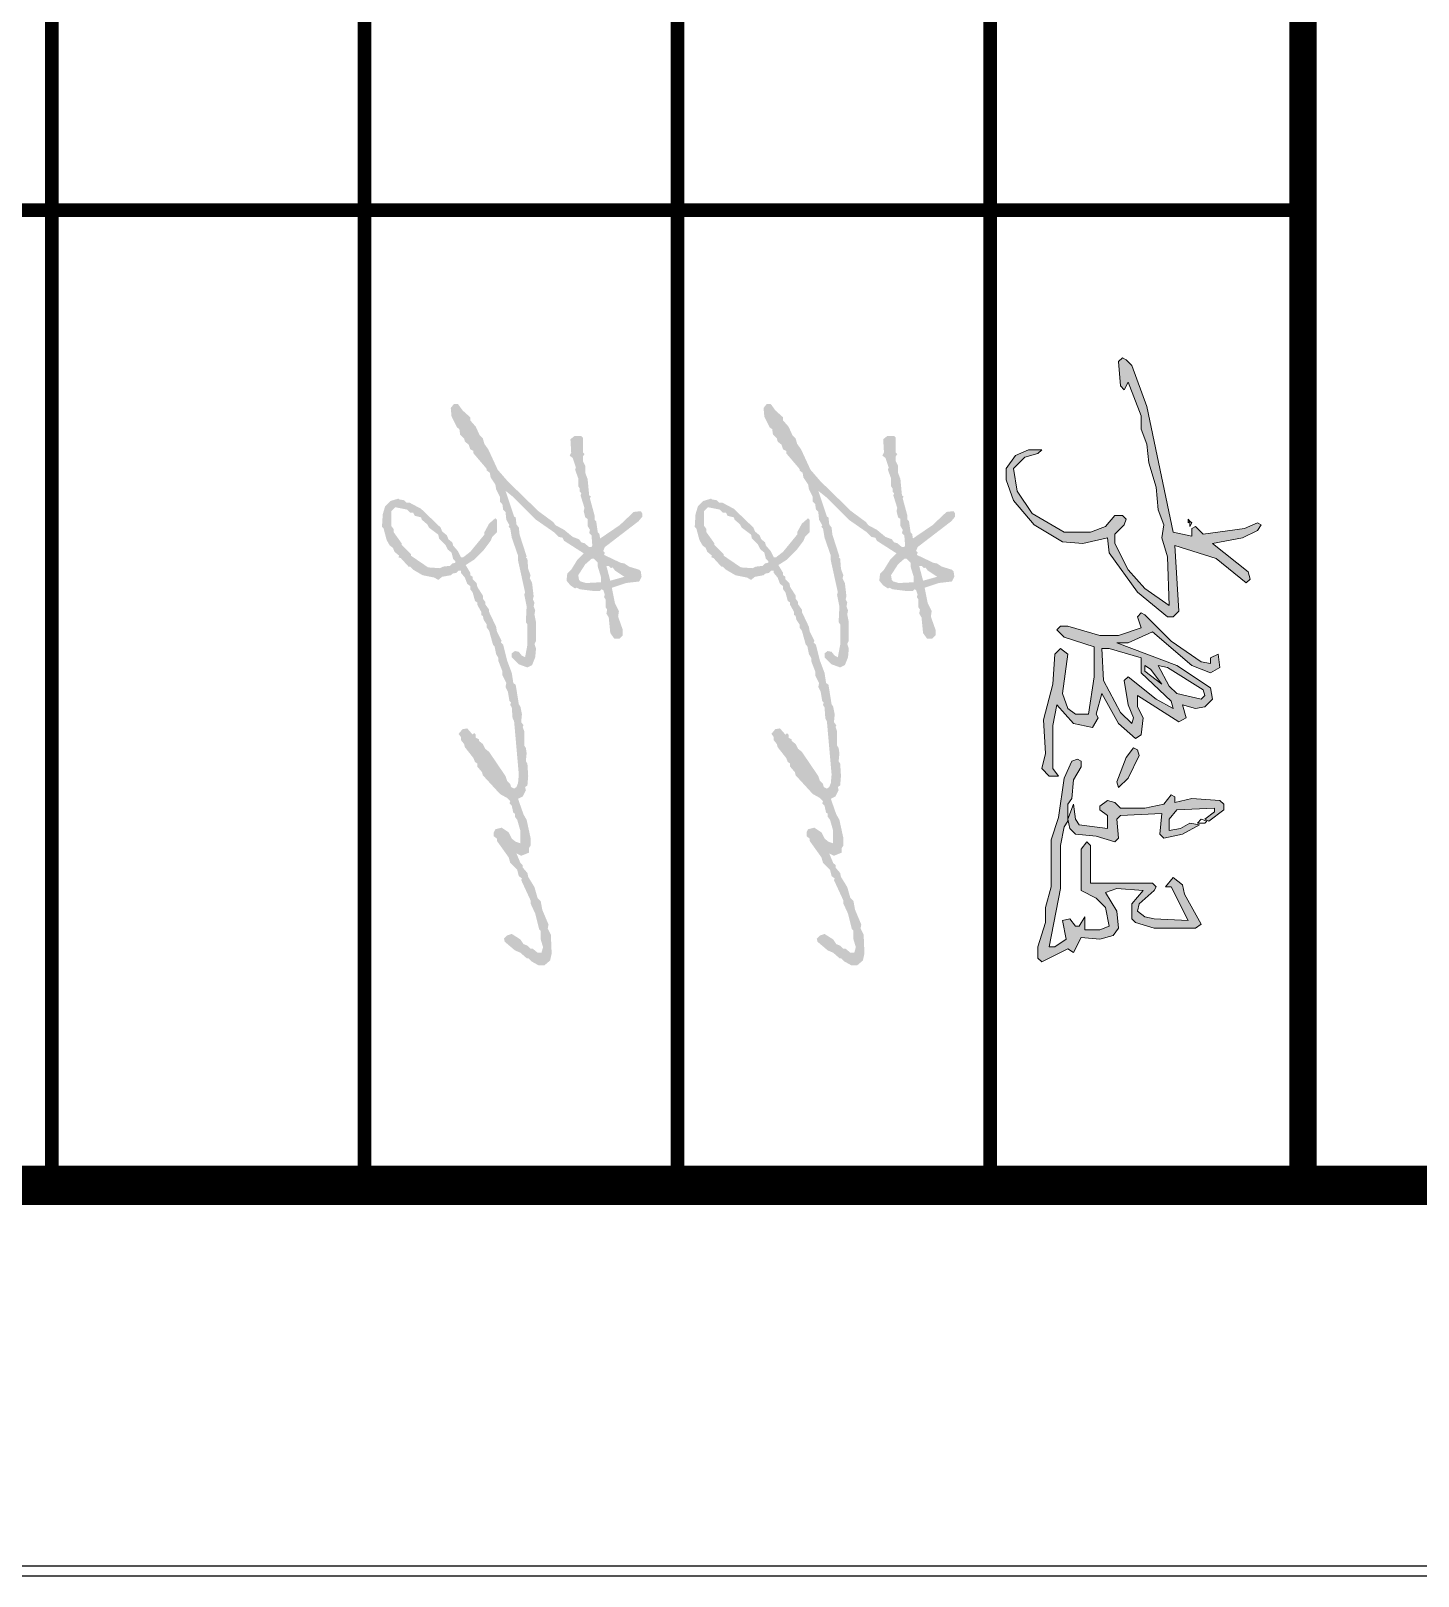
# Model space of a CAD drawing. Extents: x -518115 to 389031, y -231062 to 1628073.
# Drawn here: x 203367 to 204254, y -221678 to -220690 of the extents above; entities that cross this region are included whole.
import ezdxf

# ---------------------------------------------------------------- set-up
doc = ezdxf.new("R2010")
doc.units = 0
doc.header["$LTSCALE"] = 1000
doc.header["$MEASUREMENT"] = 0
doc.layers.add('yichutu', color=7, linetype='Continuous', true_color=0xffffff, plot=False)
doc.layers.add('图框', color=140, linetype='Continuous')
doc.layers.add('签名', color=7, linetype='Continuous', lineweight=18)

# ---------------------------------------------------------------- blocks, each defined once
blk = doc.blocks.new('ljc')
at = {"linetype": 'Continuous'}
h = blk.add_hatch(color=0, dxfattribs=at)
h.paths.add_polyline_path([(2022.82, 1567.67), (2018.82, 1563.67), (2019.82, 1561.67), (2023.82, 1561.67), (2021.82, 1551.67), (1954.82, 1537.67), (1932.82, 1529.67), (1929.82, 1526.67), (1928.82, 1524.67), (1930.82, 1522.67), (1943.82, 1523.67), (1945.82, 1525.67), (1941.82, 1527.67), (1959.82, 1534.67), (1966.82, 1534.67), (1974.82, 1537.67), (1984.82, 1538.67), (1997.82, 1542.67), (2009.82, 1543.67), (2017.82, 1546.67), (2024.82, 1545.67), (2034.82, 1548.67), (2060.82, 1549.67), (2051.82, 1536.67), (2041.82, 1527.67), (2027.82, 1520.67), (2022.82, 1520.67), (2017.82, 1525.67), (2014.82, 1526.67), (2012.82, 1524.67), (2012.82, 1520.67), (2018.82, 1515.67), (2021.82, 1507.67), (2021.82, 1493.67), (2011.82, 1476.67), (1999.82, 1468.67), (1987.82, 1466.67), (1981.82, 1472.67), (1979.82, 1479.67), (1977.82, 1481.67), (1977.82, 1474.67), (1980.82, 1467.67), (1987.82, 1462.67), (1993.82, 1462.67), (2004.82, 1466.67), (2017.82, 1477.67), (2026.82, 1492.67), (2027.82, 1503.67), (2024.82, 1516.67), (2032.82, 1517.67), (2053.82, 1532.67), (2066.82, 1548.67), (2066.82, 1551.67), (2063.82, 1554.67), (2028.82, 1552.67), (2035.82, 1574.67), (2048.82, 1590.67), (2046.82, 1592.67), (2042.82, 1591.67), (2027.82, 1572.67), (2024.82, 1588.67), (2020.82, 1596.67), (2017.82, 1598.67), (2016.82, 1596.67), (2019.82, 1589.67)])
h.paths.add_polyline_path([(2080.82, 1521.67), (2080.82, 1527.67), (2074.82, 1540.67), (2092.82, 1561.67), (2096.82, 1571.67), (2093.82, 1576.67), (2086.82, 1575.67), (2088.82, 1571.67), (2091.82, 1571.67), (2090.82, 1566.67), (2079.82, 1550.67), (2065.82, 1536.67), (2064.82, 1534.67), (2066.82, 1532.67), (2072.82, 1534.67), (2076.82, 1522.67), (2076.82, 1512.67), (2071.82, 1495.67), (2071.82, 1491.67), (2073.82, 1489.67), (2077.82, 1493.67), (2082.82, 1509.67), (2098.82, 1509.67), (2118.82, 1506.67), (2118.82, 1499.67), (2115.82, 1495.67), (2107.82, 1492.67), (2086.82, 1495.67), (2083.82, 1491.67), (2086.82, 1488.67), (2102.82, 1487.67), (2121.82, 1482.67), (2139.82, 1483.67), (2147.82, 1481.67), (2151.82, 1485.67), (2151.82, 1490.67), (2147.82, 1487.67), (2124.82, 1487.67), (2113.82, 1489.67), (2123.82, 1498.67), (2125.82, 1508.67), (2120.82, 1511.67), (2118.82, 1510.67), (2107.82, 1513.67), (2123.82, 1522.67), (2131.82, 1531.67), (2129.82, 1534.67), (2120.82, 1535.67), (2114.82, 1532.67), (2108.82, 1532.67), (2122.82, 1554.67), (2120.82, 1558.67), (2113.82, 1556.67), (2115.82, 1563.67), (2114.82, 1568.67), (2110.82, 1572.67), (2104.82, 1571.67), (2092.82, 1553.67)])
h.paths.add_polyline_path([(2088.82, 1534.67), (2096.82, 1534.67), (2111.82, 1550.67), (2115.82, 1551.67), (2110.82, 1542.67), (2098.82, 1527.67), (2100.82, 1525.67), (2113.82, 1527.67), (2120.82, 1530.67), (2123.82, 1529.67), (2117.82, 1523.67), (2100.82, 1514.67), (2083.82, 1513.67), (2083.82, 1517.67)], flags=16)
h.paths.add_polyline_path([(2092.82, 1536.67), (2094.82, 1539.67), (2102.82, 1545.67), (2095.82, 1536.67)], flags=16)
h.paths.add_polyline_path([(2092.82, 1543.67), (2093.82, 1548.67), (2105.82, 1567.67), (2108.82, 1568.67), (2110.82, 1566.67), (2107.82, 1553.67), (2103.82, 1549.67)], flags=16)
h.paths.add_polyline_path([(2140.82, 1533.67), (2137.82, 1532.67), (2136.82, 1530.67), (2141.82, 1526.67), (2154.82, 1521.67), (2157.82, 1522.67), (2152.82, 1527.67)])
h.paths.add_polyline_path([(2174.82, 1521.67), (2172.82, 1523.67), (2171.82, 1545.67), (2182.82, 1544.67), (2184.82, 1546.67), (2182.82, 1556.67), (2177.82, 1565.67), (2176.82, 1560.67), (2179.82, 1555.67), (2180.82, 1549.67), (2174.82, 1549.67), (2169.82, 1553.67), (2168.82, 1573.67), (2170.82, 1573.67), (2174.82, 1568.67), (2175.82, 1570.67), (2169.82, 1578.67), (2166.82, 1578.67), (2164.82, 1576.67), (2163.82, 1561.67), (2165.82, 1552.67), (2162.82, 1552.67), (2161.82, 1550.67), (2166.82, 1546.67), (2168.82, 1536.67), (2168.82, 1523.67), (2165.82, 1520.67), (2164.82, 1516.67), (2167.82, 1512.67), (2169.82, 1512.67), (2172.82, 1516.67), (2179.82, 1516.67), (2177.82, 1501.67), (2174.82, 1499.67), (2166.82, 1498.67), (2174.82, 1495.67), (2179.82, 1496.67), (2182.82, 1499.67), (2183.82, 1510.67), (2186.82, 1520.67), (2184.82, 1522.67)])
h.paths.add_polyline_path([(2232.82, 1541.67), (2232.82, 1563.67), (2230.82, 1566.67), (2214.82, 1557.67), (2209.82, 1556.67), (2205.82, 1551.67), (2210.82, 1547.67), (2210.82, 1550.67), (2228.82, 1559.67), (2227.82, 1541.67), (2226.82, 1536.67), (2223.82, 1532.67), (2219.82, 1533.67), (2212.82, 1541.67), (2210.82, 1542.67), (2208.82, 1540.67), (2208.82, 1507.67), (2188.82, 1507.67), (2186.82, 1505.67), (2190.82, 1502.67), (2212.82, 1502.67), (2216.82, 1510.67), (2221.82, 1515.67), (2231.82, 1517.67), (2233.82, 1512.67), (2233.82, 1504.67), (2226.82, 1504.67), (2231.82, 1501.67), (2231.82, 1499.67), (2227.82, 1496.67), (2228.82, 1492.67), (2238.82, 1494.67), (2242.82, 1488.67), (2242.82, 1485.67), (2211.82, 1491.67), (2188.82, 1491.67), (2178.82, 1493.67), (2175.82, 1495.67), (2166.82, 1495.67), (2163.82, 1497.67), (2153.82, 1498.67), (2146.82, 1502.67), (2143.82, 1502.67), (2142.82, 1500.67), (2143.82, 1497.67), (2152.82, 1493.67), (2173.82, 1490.67), (2185.82, 1486.67), (2210.82, 1486.67), (2221.82, 1483.67), (2229.82, 1483.67), (2242.82, 1479.67), (2248.82, 1479.67), (2250.82, 1481.67), (2243.82, 1495.67), (2245.82, 1498.67), (2237.82, 1502.67), (2238.82, 1512.67), (2236.82, 1519.67), (2232.82, 1522.67), (2223.82, 1521.67), (2213.82, 1515.67), (2211.82, 1521.67), (2212.82, 1535.67), (2219.82, 1529.67), (2227.82, 1529.67), (2229.82, 1531.67)])
at = {"color": 0, "linetype": 'Continuous', "elevation": 16426272}
for points in [[(1929.82, 1526.67), (1928.82, 1524.67), (1930.82, 1522.67), (1943.82, 1523.67), (1945.82, 1525.67), (1941.82, 1527.67), (1959.82, 1534.67), (1966.82, 1534.67), (1974.82, 1537.67), (1984.82, 1538.67), (1997.82, 1542.67), (2009.82, 1543.67), (2017.82, 1546.67), (2024.82, 1545.67), (2034.82, 1548.67), (2060.82, 1549.67), (2051.82, 1536.67), (2041.82, 1527.67), (2027.82, 1520.67), (2022.82, 1520.67), (2017.82, 1525.67), (2014.82, 1526.67), (2012.82, 1524.67), (2012.82, 1520.67), (2018.82, 1515.67), (2021.82, 1507.67), (2021.82, 1493.67), (2011.82, 1476.67), (1999.82, 1468.67), (1987.82, 1466.67), (1981.82, 1472.67), (1979.82, 1479.67), (1977.82, 1481.67), (1977.82, 1474.67), (1980.82, 1467.67), (1987.82, 1462.67), (1993.82, 1462.67), (2004.82, 1466.67), (2017.82, 1477.67), (2026.82, 1492.67), (2027.82, 1503.67), (2024.82, 1516.67), (2032.82, 1517.67), (2053.82, 1532.67), (2066.82, 1548.67), (2066.82, 1551.67), (2063.82, 1554.67), (2028.82, 1552.67), (2035.82, 1574.67), (2048.82, 1590.67), (2046.82, 1592.67), (2042.82, 1591.67), (2027.82, 1572.67), (2024.82, 1588.67), (2020.82, 1596.67), (2017.82, 1598.67), (2016.82, 1596.67), (2019.82, 1589.67), (2022.82, 1567.67), (2018.82, 1563.67), (2019.82, 1561.67), (2023.82, 1561.67), (2021.82, 1551.67), (1954.82, 1537.67), (1932.82, 1529.67), (1929.82, 1526.67)], [(2065.82, 1536.67), (2064.82, 1534.67), (2066.82, 1532.67), (2072.82, 1534.67), (2076.82, 1522.67), (2076.82, 1512.67), (2071.82, 1495.67), (2071.82, 1491.67), (2073.82, 1489.67), (2077.82, 1493.67), (2082.82, 1509.67), (2098.82, 1509.67), (2118.82, 1506.67), (2118.82, 1499.67), (2115.82, 1495.67), (2107.82, 1492.67), (2086.82, 1495.67), (2083.82, 1491.67), (2086.82, 1488.67), (2102.82, 1487.67), (2121.82, 1482.67), (2139.82, 1483.67), (2147.82, 1481.67), (2151.82, 1485.67), (2151.82, 1490.67), (2147.82, 1487.67), (2124.82, 1487.67), (2113.82, 1489.67), (2123.82, 1498.67), (2125.82, 1508.67), (2120.82, 1511.67), (2118.82, 1510.67), (2107.82, 1513.67), (2123.82, 1522.67), (2131.82, 1531.67), (2129.82, 1534.67), (2120.82, 1535.67), (2114.82, 1532.67), (2108.82, 1532.67), (2122.82, 1554.67), (2120.82, 1558.67), (2113.82, 1556.67), (2115.82, 1563.67), (2114.82, 1568.67), (2110.82, 1572.67), (2104.82, 1571.67), (2092.82, 1553.67), (2080.82, 1521.67), (2080.82, 1527.67), (2074.82, 1540.67), (2092.82, 1561.67), (2096.82, 1571.67), (2093.82, 1576.67), (2086.82, 1575.67), (2088.82, 1571.67), (2091.82, 1571.67), (2090.82, 1566.67), (2079.82, 1550.67), (2065.82, 1536.67)], [(2162.82, 1552.67), (2161.82, 1550.67), (2166.82, 1546.67), (2168.82, 1536.67), (2168.82, 1523.67), (2165.82, 1520.67), (2164.82, 1516.67), (2167.82, 1512.67), (2169.82, 1512.67), (2172.82, 1516.67), (2179.82, 1516.67), (2177.82, 1501.67), (2174.82, 1499.67), (2166.82, 1498.67), (2174.82, 1495.67), (2179.82, 1496.67), (2182.82, 1499.67), (2183.82, 1510.67), (2186.82, 1520.67), (2184.82, 1522.67), (2174.82, 1521.67), (2172.82, 1523.67), (2171.82, 1545.67), (2182.82, 1544.67), (2184.82, 1546.67), (2182.82, 1556.67), (2177.82, 1565.67), (2176.82, 1560.67), (2179.82, 1555.67), (2180.82, 1549.67), (2174.82, 1549.67), (2169.82, 1553.67), (2168.82, 1573.67), (2170.82, 1573.67), (2174.82, 1568.67), (2175.82, 1570.67), (2169.82, 1578.67), (2166.82, 1578.67), (2164.82, 1576.67), (2163.82, 1561.67), (2165.82, 1552.67), (2162.82, 1552.67)], [(2092.82, 1543.67), (2093.82, 1548.67), (2105.82, 1567.67), (2108.82, 1568.67), (2110.82, 1566.67), (2107.82, 1553.67), (2103.82, 1549.67), (2092.82, 1543.67)], [(2143.82, 1502.67), (2142.82, 1500.67), (2143.82, 1497.67), (2152.82, 1493.67), (2173.82, 1490.67), (2185.82, 1486.67), (2210.82, 1486.67), (2221.82, 1483.67), (2229.82, 1483.67), (2242.82, 1479.67), (2248.82, 1479.67), (2250.82, 1481.67), (2243.82, 1495.67), (2245.82, 1498.67), (2237.82, 1502.67), (2238.82, 1512.67), (2236.82, 1519.67), (2232.82, 1522.67), (2223.82, 1521.67), (2213.82, 1515.67), (2211.82, 1521.67), (2212.82, 1535.67), (2219.82, 1529.67), (2227.82, 1529.67), (2229.82, 1531.67), (2232.82, 1541.67), (2232.82, 1563.67), (2230.82, 1566.67), (2214.82, 1557.67), (2209.82, 1556.67), (2205.82, 1551.67), (2210.82, 1547.67), (2210.82, 1550.67), (2228.82, 1559.67), (2227.82, 1541.67), (2226.82, 1536.67), (2223.82, 1532.67), (2219.82, 1533.67), (2212.82, 1541.67), (2210.82, 1542.67), (2208.82, 1540.67), (2208.82, 1507.67), (2188.82, 1507.67), (2186.82, 1505.67), (2190.82, 1502.67), (2212.82, 1502.67), (2216.82, 1510.67), (2221.82, 1515.67), (2231.82, 1517.67), (2233.82, 1512.67), (2233.82, 1504.67), (2226.82, 1504.67), (2231.82, 1501.67), (2231.82, 1499.67), (2227.82, 1496.67), (2228.82, 1492.67), (2238.82, 1494.67), (2242.82, 1488.67), (2242.82, 1485.67), (2211.82, 1491.67), (2188.82, 1491.67), (2178.82, 1493.67), (2175.82, 1495.67), (2166.82, 1495.67), (2163.82, 1497.67), (2153.82, 1498.67), (2146.82, 1502.67), (2143.82, 1502.67)], [(2176.82, 1568.67), (2175.82, 1569.67), (2174.82, 1566.67), (2176.82, 1564.67), (2176.82, 1568.67)], [(2015.82, 1560.67), (2014.82, 1559.67), (2016.82, 1559.67), (2015.82, 1560.67)], [(2016.82, 1561.67), (2015.82, 1560.67), (2018.82, 1560.67), (2016.82, 1561.67)], [(2083.82, 1513.67), (2083.82, 1517.67), (2088.82, 1534.67), (2096.82, 1534.67), (2111.82, 1550.67), (2115.82, 1551.67), (2110.82, 1542.67), (2098.82, 1527.67), (2100.82, 1525.67), (2113.82, 1527.67), (2120.82, 1530.67), (2123.82, 1529.67), (2117.82, 1523.67), (2100.82, 1514.67), (2083.82, 1513.67)], [(2092.82, 1536.67), (2094.82, 1539.67), (2102.82, 1545.67), (2095.82, 1536.67), (2092.82, 1536.67)], [(2137.82, 1532.67), (2136.82, 1530.67), (2141.82, 1526.67), (2154.82, 1521.67), (2157.82, 1522.67), (2152.82, 1527.67), (2140.82, 1533.67), (2137.82, 1532.67)]]:
    blk.add_lwpolyline(points, dxfattribs=at)
blk = doc.blocks.new('GFDDDDRG')
at = {"layer": '签名'}
h = blk.add_hatch(color=2, dxfattribs=at)
h.dxf.hatch_style = 1
h.paths.add_polyline_path([(899819.1, -158706.8), (899822.1, -158706.8), (899825.1, -158709.8), (899827.1, -158708.8), (899830.1, -158712.8), (899842.1, -158720.8), (899824.1, -158725.8)], flags=16)
h.paths.add_polyline_path([(899800.1, -158697.8), (899803.1, -158697.8), (899808.1, -158702.8), (899808.1, -158707.8), (899812.1, -158720.8), (899812.1, -158727.8), (899793.1, -158728.8), (899786.1, -158726.8), (899784.1, -158724.8), (899783.1, -158718.8), (899792.1, -158704.8)], flags=16)
h.paths.add_polyline_path([(899549.1, -158631.8), (899564.1, -158634.8), (899568.1, -158638.8), (899572.1, -158638.8), (899574.1, -158642.8), (899582.1, -158644.8), (899583.1, -158647.8), (899590.1, -158653.8), (899592.1, -158657.8), (899604.1, -158666.8), (899605.1, -158671.8), (899613.1, -158679.8), (899616.1, -158685.8), (899621.1, -158689.8), (899623.1, -158697.8), (899626.1, -158700.8), (899626.1, -158702.8), (899622.1, -158703.8), (899619.1, -158706.8), (899610.1, -158707.8), (899606.1, -158709.8), (899591.1, -158708.8), (899569.1, -158693.8), (899569.1, -158691.8), (899557.1, -158679.8), (899557.1, -158677.8), (899547.1, -158663.8), (899547.1, -158659.8), (899544.1, -158655.8), (899544.1, -158636.8)], flags=16)
h.paths.add_polyline_path([(899554.1, -158621.8), (899553.1, -158620.8), (899543.1, -158623.8), (899536.1, -158630.8), (899533.1, -158640.8), (899532.1, -158656.8), (899534.1, -158658.8), (899538.1, -158673.8), (899542.1, -158680.8), (899546.1, -158683.8), (899548.1, -158688.8), (899554.1, -158693.8), (899553.1, -158695.8), (899556.1, -158696.8), (899566.1, -158707.8), (899568.1, -158707.8), (899572.1, -158711.8), (899584.1, -158718.8), (899599.1, -158721.8), (899604.1, -158724.8), (899609.1, -158720.8), (899620.1, -158718.8), (899622.1, -158716.8), (899627.1, -158715.8), (899630.1, -158712.8), (899633.1, -158712.8), (899633.1, -158715.8), (899638.1, -158721.8), (899641.1, -158729.8), (899645.1, -158732.8), (899645.1, -158736.8), (899648.1, -158740.8), (899651.1, -158751.8), (899654.1, -158753.8), (899654.1, -158756.8), (899659.1, -158765.8), (899659.1, -158769.8), (899661.1, -158770.8), (899662.1, -158775.8), (899666.1, -158781.8), (899666.1, -158785.8), (899669.1, -158789.8), (899674.1, -158807.8), (899676.1, -158809.8), (899678.1, -158819.8), (899681.1, -158824.8), (899681.1, -158828.8), (899686.1, -158841.8), (899686.1, -158846.8), (899691.1, -158856.8), (899690.1, -158861.8), (899693.1, -158867.8), (899695.1, -158879.8), (899697.1, -158881.8), (899696.1, -158884.8), (899698.1, -158887.8), (899699.1, -158901.8), (899701.1, -158905.8), (899707.1, -158973.8), (899706.1, -158984.8), (899704.1, -158989.8), (899701.1, -158991.8), (899697.1, -158989.8), (899696.1, -158985.8), (899692.1, -158981.8), (899690.1, -158975.8), (899669.1, -158944.8), (899664.1, -158940.8), (899661.1, -158934.8), (899656.1, -158930.8), (899656.1, -158928.8), (899652.1, -158926.8), (899652.1, -158922.8), (899650.1, -158920.8), (899648.1, -158922.8), (899641.1, -158914.8), (899635.1, -158915.8), (899630.1, -158921.8), (899633.1, -158925.8), (899633.1, -158929.8), (899637.1, -158934.8), (899638.1, -158938.8), (899649.1, -158952.8), (899651.1, -158957.8), (899654.1, -158959.8), (899654.1, -158963.8), (899660.1, -158970.8), (899661.1, -158974.8), (899683.1, -158998.8), (899692.1, -159003.8), (899696.1, -159007.8), (899695.1, -159010.8), (899698.1, -159013.8), (899700.1, -159022.8), (899702.1, -159023.8), (899702.1, -159027.8), (899705.1, -159031.8), (899709.1, -159045.8), (899709.1, -159061.8), (899703.1, -159059.8), (899698.1, -159055.8), (899694.1, -159047.8), (899685.1, -159041.8), (899677.1, -159043.8), (899675.1, -159047.8), (899675.1, -159052.8), (899679.1, -159055.8), (899679.1, -159058.8), (899694.1, -159079.8), (899696.1, -159086.8), (899705.1, -159095.8), (899707.1, -159103.8), (899711.1, -159106.8), (899710.1, -159108.8), (899722.1, -159134.8), (899722.1, -159138.8), (899728.1, -159151.8), (899733.1, -159171.8), (899735.1, -159173.8), (899735.1, -159184.8), (899738.1, -159194.8), (899736.1, -159201.8), (899731.1, -159201.8), (899725.1, -159196.8), (899722.1, -159196.8), (899718.1, -159192.8), (899713.1, -159190.8), (899709.1, -159184.8), (899698.1, -159177.8), (899692.1, -159179.8), (899688.1, -159183.8), (899689.1, -159187.8), (899702.1, -159198.8), (899709.1, -159201.8), (899717.1, -159208.8), (899719.1, -159208.8), (899723.1, -159212.8), (899732.1, -159217.8), (899740.1, -159217.8), (899747.1, -159211.8), (899749.1, -159202.8), (899748.1, -159178.8), (899744.1, -159170.8), (899745.1, -159165.8), (899737.1, -159146.8), (899735.1, -159135.8), (899731.1, -159131.8), (899727.1, -159117.8), (899719.1, -159104.8), (899718.1, -159099.8), (899712.1, -159092.8), (899712.1, -159089.8), (899709.1, -159086.8), (899704.1, -159074.8), (899710.1, -159077.8), (899720.1, -159073.8), (899720.1, -159067.8), (899722.1, -159064.8), (899722.1, -159054.8), (899717.1, -159031.8), (899713.1, -159024.8), (899706.1, -159004.8), (899712.1, -159001.8), (899716.1, -158993.8), (899715.1, -158989.8), (899718.1, -158987.8), (899719.1, -158975.8), (899718.1, -158959.8), (899716.1, -158956.8), (899717.1, -158946.8), (899716.1, -158939.8), (899714.1, -158936.8), (899714.1, -158918.8), (899712.1, -158912.8), (899713.1, -158910.8), (899710.1, -158906.8), (899711.1, -158896.8), (899709.1, -158886.8), (899707.1, -158883.8), (899703.1, -158858.8), (899700.1, -158856.8), (899698.1, -158843.8), (899692.1, -158827.8), (899687.1, -158807.8), (899684.1, -158804.8), (899685.1, -158802.8), (899679.1, -158790.8), (899678.1, -158784.8), (899669.1, -158765.8), (899669.1, -158762.8), (899664.1, -158755.8), (899664.1, -158752.8), (899661.1, -158748.8), (899661.1, -158744.8), (899654.1, -158733.8), (899653.1, -158728.8), (899648.1, -158723.8), (899648.1, -158720.8), (899645.1, -158718.8), (899645.1, -158715.8), (899639.1, -158705.8), (899650.1, -158698.8), (899662.1, -158686.8), (899671.1, -158674.8), (899673.1, -158669.8), (899679.1, -158663.8), (899679.1, -158647.8), (899677.1, -158645.8), (899669.1, -158652.8), (899663.1, -158663.8), (899663.1, -158666.8), (899645.1, -158688.8), (899636.1, -158695.8), (899633.1, -158695.8), (899629.1, -158687.8), (899623.1, -158680.8), (899622.1, -158676.8), (899617.1, -158672.8), (899615.1, -158667.8), (899609.1, -158662.8), (899607.1, -158657.8), (899582.1, -158633.8), (899567.1, -158625.8), (899563.1, -158625.8), (899560.1, -158622.8)])
h.paths.add_polyline_path([(899630.1, -158500.8), (899629.1, -158499.8), (899624.1, -158499.8), (899620.1, -158504.8), (899621.1, -158515.8), (899628.1, -158529.8), (899631.1, -158531.8), (899632.1, -158538.8), (899637.1, -158543.8), (899638.1, -158547.8), (899643.1, -158551.8), (899645.1, -158557.8), (899649.1, -158559.8), (899649.1, -158562.8), (899666.1, -158582.8), (899666.1, -158584.8), (899670.1, -158587.8), (899671.1, -158593.8), (899677.1, -158602.8), (899678.1, -158608.8), (899683.1, -158618.8), (899683.1, -158624.8), (899686.1, -158627.8), (899687.1, -158634.8), (899690.1, -158637.8), (899691.1, -158647.8), (899695.1, -158654.8), (899694.1, -158656.8), (899696.1, -158658.8), (899698.1, -158670.8), (899706.1, -158693.8), (899706.1, -158699.8), (899715.1, -158740.8), (899714.1, -158743.8), (899717.1, -158758.8), (899716.1, -158778.8), (899718.1, -158781.8), (899718.1, -158807.8), (899715.1, -158823.8), (899711.1, -158821.8), (899707.1, -158816.8), (899702.1, -158815.8), (899698.1, -158818.8), (899698.1, -158823.8), (899707.1, -158832.8), (899718.1, -158836.8), (899724.1, -158833.8), (899728.1, -158823.8), (899729.1, -158812.8), (899727.1, -158806.8), (899729.1, -158802.8), (899729.1, -158778.8), (899727.1, -158768.8), (899728.1, -158763.8), (899726.1, -158758.8), (899727.1, -158753.8), (899725.1, -158749.8), (899726.1, -158745.8), (899724.1, -158728.8), (899721.1, -158722.8), (899722.1, -158718.8), (899719.1, -158710.8), (899718.1, -158697.8), (899716.1, -158695.8), (899717.1, -158694.8), (899708.1, -158666.8), (899707.1, -158657.8), (899704.1, -158653.8), (899703.1, -158644.8), (899701.1, -158643.8), (899690.1, -158610.8), (899700.1, -158618.8), (899729.1, -158647.8), (899752.1, -158663.8), (899758.1, -158669.8), (899763.1, -158670.8), (899765.1, -158674.8), (899790.1, -158690.8), (899782.1, -158698.8), (899774.1, -158711.8), (899769.1, -158716.8), (899768.1, -158725.8), (899773.1, -158731.8), (899779.1, -158735.8), (899781.1, -158734.8), (899785.1, -158736.8), (899801.1, -158738.8), (899811.1, -158738.8), (899813.1, -158736.8), (899815.1, -158737.8), (899817.1, -158743.8), (899816.1, -158746.8), (899818.1, -158749.8), (899818.1, -158759.8), (899820.1, -158762.8), (899819.1, -158767.8), (899822.1, -158772.8), (899824.1, -158792.8), (899829.1, -158799.8), (899836.1, -158799.8), (899840.1, -158795.8), (899840.1, -158788.8), (899834.1, -158771.8), (899835.1, -158764.8), (899830.1, -158754.8), (899826.1, -158734.8), (899844.1, -158728.8), (899861.1, -158726.8), (899864.1, -158720.8), (899863.1, -158713.8), (899861.1, -158711.8), (899848.1, -158707.8), (899842.1, -158703.8), (899837.1, -158702.8), (899816.1, -158692.8), (899817.1, -158689.8), (899815.1, -158687.8), (899817.1, -158682.8), (899860.1, -158649.8), (899865.1, -158643.8), (899865.1, -158639.8), (899863.1, -158636.8), (899854.1, -158637.8), (899836.1, -158654.8), (899811.1, -158671.8), (899810.1, -158665.8), (899808.1, -158663.8), (899806.1, -158649.8), (899804.1, -158647.8), (899804.1, -158642.8), (899798.1, -158620.8), (899799.1, -158617.8), (899797.1, -158616.8), (899795.1, -158595.8), (899792.1, -158587.8), (899792.1, -158578.8), (899789.1, -158572.8), (899789.1, -158566.8), (899791.1, -158563.8), (899789.1, -158561.8), (899789.1, -158542.8), (899787.1, -158540.8), (899778.1, -158540.8), (899773.1, -158544.8), (899774.1, -158561.8), (899772.1, -158565.8), (899776.1, -158568.8), (899780.1, -158580.8), (899779.1, -158583.8), (899783.1, -158594.8), (899783.1, -158604.8), (899785.1, -158607.8), (899785.1, -158611.8), (899787.1, -158613.8), (899786.1, -158616.8), (899791.1, -158632.8), (899790.1, -158636.8), (899792.1, -158644.8), (899795.1, -158646.8), (899795.1, -158655.8), (899798.1, -158660.8), (899797.1, -158664.8), (899800.1, -158667.8), (899801.1, -158680.8), (899800.1, -158682.8), (899797.1, -158682.8), (899791.1, -158677.8), (899787.1, -158676.8), (899784.1, -158672.8), (899776.1, -158669.8), (899765.1, -158660.8), (899754.1, -158654.8), (899751.1, -158650.8), (899732.1, -158636.8), (899693.1, -158598.8), (899680.1, -158583.8), (899668.1, -158557.8), (899663.1, -158550.8), (899661.1, -158543.8), (899657.1, -158539.8), (899652.1, -158528.8), (899645.1, -158520.8), (899645.1, -158516.8), (899635.1, -158507.8)])
h = blk.add_hatch(color=2, dxfattribs=at)
h.dxf.hatch_style = 1
h.paths.add_polyline_path([(900219.1, -158706.8), (900222.1, -158706.8), (900225.1, -158709.8), (900227.1, -158708.8), (900230.1, -158712.8), (900242.1, -158720.8), (900224.1, -158725.8)], flags=16)
h.paths.add_polyline_path([(900200.1, -158697.8), (900203.1, -158697.8), (900208.1, -158702.8), (900208.1, -158707.8), (900212.1, -158720.8), (900212.1, -158727.8), (900193.1, -158728.8), (900186.1, -158726.8), (900184.1, -158724.8), (900183.1, -158718.8), (900192.1, -158704.8)], flags=16)
h.paths.add_polyline_path([(899949.1, -158631.8), (899964.1, -158634.8), (899968.1, -158638.8), (899972.1, -158638.8), (899974.1, -158642.8), (899982.1, -158644.8), (899983.1, -158647.8), (899990.1, -158653.8), (899992.1, -158657.8), (900004.1, -158666.8), (900005.1, -158671.8), (900013.1, -158679.8), (900016.1, -158685.8), (900021.1, -158689.8), (900023.1, -158697.8), (900026.1, -158700.8), (900026.1, -158702.8), (900022.1, -158703.8), (900019.1, -158706.8), (900010.1, -158707.8), (900006.1, -158709.8), (899991.1, -158708.8), (899969.1, -158693.8), (899969.1, -158691.8), (899957.1, -158679.8), (899957.1, -158677.8), (899947.1, -158663.8), (899947.1, -158659.8), (899944.1, -158655.8), (899944.1, -158636.8)], flags=16)
h.paths.add_polyline_path([(899954.1, -158621.8), (899953.1, -158620.8), (899943.1, -158623.8), (899936.1, -158630.8), (899933.1, -158640.8), (899932.1, -158656.8), (899934.1, -158658.8), (899938.1, -158673.8), (899942.1, -158680.8), (899946.1, -158683.8), (899948.1, -158688.8), (899954.1, -158693.8), (899953.1, -158695.8), (899956.1, -158696.8), (899966.1, -158707.8), (899968.1, -158707.8), (899972.1, -158711.8), (899984.1, -158718.8), (899999.1, -158721.8), (900004.1, -158724.8), (900009.1, -158720.8), (900020.1, -158718.8), (900022.1, -158716.8), (900027.1, -158715.8), (900030.1, -158712.8), (900033.1, -158712.8), (900033.1, -158715.8), (900038.1, -158721.8), (900041.1, -158729.8), (900045.1, -158732.8), (900045.1, -158736.8), (900048.1, -158740.8), (900051.1, -158751.8), (900054.1, -158753.8), (900054.1, -158756.8), (900059.1, -158765.8), (900059.1, -158769.8), (900061.1, -158770.8), (900062.1, -158775.8), (900066.1, -158781.8), (900066.1, -158785.8), (900069.1, -158789.8), (900074.1, -158807.8), (900076.1, -158809.8), (900078.1, -158819.8), (900081.1, -158824.8), (900081.1, -158828.8), (900086.1, -158841.8), (900086.1, -158846.8), (900091.1, -158856.8), (900090.1, -158861.8), (900093.1, -158867.8), (900095.1, -158879.8), (900097.1, -158881.8), (900096.1, -158884.8), (900098.1, -158887.8), (900099.1, -158901.8), (900101.1, -158905.8), (900107.1, -158973.8), (900106.1, -158984.8), (900104.1, -158989.8), (900101.1, -158991.8), (900097.1, -158989.8), (900096.1, -158985.8), (900092.1, -158981.8), (900090.1, -158975.8), (900069.1, -158944.8), (900064.1, -158940.8), (900061.1, -158934.8), (900056.1, -158930.8), (900056.1, -158928.8), (900052.1, -158926.8), (900052.1, -158922.8), (900050.1, -158920.8), (900048.1, -158922.8), (900041.1, -158914.8), (900035.1, -158915.8), (900030.1, -158921.8), (900033.1, -158925.8), (900033.1, -158929.8), (900037.1, -158934.8), (900038.1, -158938.8), (900049.1, -158952.8), (900051.1, -158957.8), (900054.1, -158959.8), (900054.1, -158963.8), (900060.1, -158970.8), (900061.1, -158974.8), (900083.1, -158998.8), (900092.1, -159003.8), (900096.1, -159007.8), (900095.1, -159010.8), (900098.1, -159013.8), (900100.1, -159022.8), (900102.1, -159023.8), (900102.1, -159027.8), (900105.1, -159031.8), (900109.1, -159045.8), (900109.1, -159061.8), (900103.1, -159059.8), (900098.1, -159055.8), (900094.1, -159047.8), (900085.1, -159041.8), (900077.1, -159043.8), (900075.1, -159047.8), (900075.1, -159052.8), (900079.1, -159055.8), (900079.1, -159058.8), (900094.1, -159079.8), (900096.1, -159086.8), (900105.1, -159095.8), (900107.1, -159103.8), (900111.1, -159106.8), (900110.1, -159108.8), (900122.1, -159134.8), (900122.1, -159138.8), (900128.1, -159151.8), (900133.1, -159171.8), (900135.1, -159173.8), (900135.1, -159184.8), (900138.1, -159194.8), (900136.1, -159201.8), (900131.1, -159201.8), (900125.1, -159196.8), (900122.1, -159196.8), (900118.1, -159192.8), (900113.1, -159190.8), (900109.1, -159184.8), (900098.1, -159177.8), (900092.1, -159179.8), (900088.1, -159183.8), (900089.1, -159187.8), (900102.1, -159198.8), (900109.1, -159201.8), (900117.1, -159208.8), (900119.1, -159208.8), (900123.1, -159212.8), (900132.1, -159217.8), (900140.1, -159217.8), (900147.1, -159211.8), (900149.1, -159202.8), (900148.1, -159178.8), (900144.1, -159170.8), (900145.1, -159165.8), (900137.1, -159146.8), (900135.1, -159135.8), (900131.1, -159131.8), (900127.1, -159117.8), (900119.1, -159104.8), (900118.1, -159099.8), (900112.1, -159092.8), (900112.1, -159089.8), (900109.1, -159086.8), (900104.1, -159074.8), (900110.1, -159077.8), (900120.1, -159073.8), (900120.1, -159067.8), (900122.1, -159064.8), (900122.1, -159054.8), (900117.1, -159031.8), (900113.1, -159024.8), (900106.1, -159004.8), (900112.1, -159001.8), (900116.1, -158993.8), (900115.1, -158989.8), (900118.1, -158987.8), (900119.1, -158975.8), (900118.1, -158959.8), (900116.1, -158956.8), (900117.1, -158946.8), (900116.1, -158939.8), (900114.1, -158936.8), (900114.1, -158918.8), (900112.1, -158912.8), (900113.1, -158910.8), (900110.1, -158906.8), (900111.1, -158896.8), (900109.1, -158886.8), (900107.1, -158883.8), (900103.1, -158858.8), (900100.1, -158856.8), (900098.1, -158843.8), (900092.1, -158827.8), (900087.1, -158807.8), (900084.1, -158804.8), (900085.1, -158802.8), (900079.1, -158790.8), (900078.1, -158784.8), (900069.1, -158765.8), (900069.1, -158762.8), (900064.1, -158755.8), (900064.1, -158752.8), (900061.1, -158748.8), (900061.1, -158744.8), (900054.1, -158733.8), (900053.1, -158728.8), (900048.1, -158723.8), (900048.1, -158720.8), (900045.1, -158718.8), (900045.1, -158715.8), (900039.1, -158705.8), (900050.1, -158698.8), (900062.1, -158686.8), (900071.1, -158674.8), (900073.1, -158669.8), (900079.1, -158663.8), (900079.1, -158647.8), (900077.1, -158645.8), (900069.1, -158652.8), (900063.1, -158663.8), (900063.1, -158666.8), (900045.1, -158688.8), (900036.1, -158695.8), (900033.1, -158695.8), (900029.1, -158687.8), (900023.1, -158680.8), (900022.1, -158676.8), (900017.1, -158672.8), (900015.1, -158667.8), (900009.1, -158662.8), (900007.1, -158657.8), (899982.1, -158633.8), (899967.1, -158625.8), (899963.1, -158625.8), (899960.1, -158622.8)])
h.paths.add_polyline_path([(900030.1, -158500.8), (900029.1, -158499.8), (900024.1, -158499.8), (900020.1, -158504.8), (900021.1, -158515.8), (900028.1, -158529.8), (900031.1, -158531.8), (900032.1, -158538.8), (900037.1, -158543.8), (900038.1, -158547.8), (900043.1, -158551.8), (900045.1, -158557.8), (900049.1, -158559.8), (900049.1, -158562.8), (900066.1, -158582.8), (900066.1, -158584.8), (900070.1, -158587.8), (900071.1, -158593.8), (900077.1, -158602.8), (900078.1, -158608.8), (900083.1, -158618.8), (900083.1, -158624.8), (900086.1, -158627.8), (900087.1, -158634.8), (900090.1, -158637.8), (900091.1, -158647.8), (900095.1, -158654.8), (900094.1, -158656.8), (900096.1, -158658.8), (900098.1, -158670.8), (900106.1, -158693.8), (900106.1, -158699.8), (900115.1, -158740.8), (900114.1, -158743.8), (900117.1, -158758.8), (900116.1, -158778.8), (900118.1, -158781.8), (900118.1, -158807.8), (900115.1, -158823.8), (900111.1, -158821.8), (900107.1, -158816.8), (900102.1, -158815.8), (900098.1, -158818.8), (900098.1, -158823.8), (900107.1, -158832.8), (900118.1, -158836.8), (900124.1, -158833.8), (900128.1, -158823.8), (900129.1, -158812.8), (900127.1, -158806.8), (900129.1, -158802.8), (900129.1, -158778.8), (900127.1, -158768.8), (900128.1, -158763.8), (900126.1, -158758.8), (900127.1, -158753.8), (900125.1, -158749.8), (900126.1, -158745.8), (900124.1, -158728.8), (900121.1, -158722.8), (900122.1, -158718.8), (900119.1, -158710.8), (900118.1, -158697.8), (900116.1, -158695.8), (900117.1, -158694.8), (900108.1, -158666.8), (900107.1, -158657.8), (900104.1, -158653.8), (900103.1, -158644.8), (900101.1, -158643.8), (900090.1, -158610.8), (900100.1, -158618.8), (900129.1, -158647.8), (900152.1, -158663.8), (900158.1, -158669.8), (900163.1, -158670.8), (900165.1, -158674.8), (900190.1, -158690.8), (900182.1, -158698.8), (900174.1, -158711.8), (900169.1, -158716.8), (900168.1, -158725.8), (900173.1, -158731.8), (900179.1, -158735.8), (900181.1, -158734.8), (900185.1, -158736.8), (900201.1, -158738.8), (900211.1, -158738.8), (900213.1, -158736.8), (900215.1, -158737.8), (900217.1, -158743.8), (900216.1, -158746.8), (900218.1, -158749.8), (900218.1, -158759.8), (900220.1, -158762.8), (900219.1, -158767.8), (900222.1, -158772.8), (900224.1, -158792.8), (900229.1, -158799.8), (900236.1, -158799.8), (900240.1, -158795.8), (900240.1, -158788.8), (900234.1, -158771.8), (900235.1, -158764.8), (900230.1, -158754.8), (900226.1, -158734.8), (900244.1, -158728.8), (900261.1, -158726.8), (900264.1, -158720.8), (900263.1, -158713.8), (900261.1, -158711.8), (900248.1, -158707.8), (900242.1, -158703.8), (900237.1, -158702.8), (900216.1, -158692.8), (900217.1, -158689.8), (900215.1, -158687.8), (900217.1, -158682.8), (900260.1, -158649.8), (900265.1, -158643.8), (900265.1, -158639.8), (900263.1, -158636.8), (900254.1, -158637.8), (900236.1, -158654.8), (900211.1, -158671.8), (900210.1, -158665.8), (900208.1, -158663.8), (900206.1, -158649.8), (900204.1, -158647.8), (900204.1, -158642.8), (900198.1, -158620.8), (900199.1, -158617.8), (900197.1, -158616.8), (900195.1, -158595.8), (900192.1, -158587.8), (900192.1, -158578.8), (900189.1, -158572.8), (900189.1, -158566.8), (900191.1, -158563.8), (900189.1, -158561.8), (900189.1, -158542.8), (900187.1, -158540.8), (900178.1, -158540.8), (900173.1, -158544.8), (900174.1, -158561.8), (900172.1, -158565.8), (900176.1, -158568.8), (900180.1, -158580.8), (900179.1, -158583.8), (900183.1, -158594.8), (900183.1, -158604.8), (900185.1, -158607.8), (900185.1, -158611.8), (900187.1, -158613.8), (900186.1, -158616.8), (900191.1, -158632.8), (900190.1, -158636.8), (900192.1, -158644.8), (900195.1, -158646.8), (900195.1, -158655.8), (900198.1, -158660.8), (900197.1, -158664.8), (900200.1, -158667.8), (900201.1, -158680.8), (900200.1, -158682.8), (900197.1, -158682.8), (900191.1, -158677.8), (900187.1, -158676.8), (900184.1, -158672.8), (900176.1, -158669.8), (900165.1, -158660.8), (900154.1, -158654.8), (900151.1, -158650.8), (900132.1, -158636.8), (900093.1, -158598.8), (900080.1, -158583.8), (900068.1, -158557.8), (900063.1, -158550.8), (900061.1, -158543.8), (900057.1, -158539.8), (900052.1, -158528.8), (900045.1, -158520.8), (900045.1, -158516.8), (900035.1, -158507.8)])
at = {"layer": '图框'}
blk.add_lwpolyline([(923309.8, -107437), (923309.8, -159999.5), (893609.8, -159999.5), (893609.8, -107437)], close=True, dxfattribs=at)
blk.add_lwpolyline([(923309.8, -107437), (923309.8, -159999.5), (893609.8, -159999.5), (893609.8, -107437)], close=True, dxfattribs=at)
at = {"layer": '图框', "const_width": 50}
blk.add_lwpolyline([(894109.8, -159499.5), (922809.8, -159499.5), (922809.8, -108687), (894109.8, -108687)], close=True, dxfattribs=at)
at = {"layer": '图框'}
for points, const_width in [([(899109.9, -156001.9), (899109.9, -159501.9)], 17.5), ([(899509.9, -156001.9), (899509.9, -159501.9)], 17.5), ([(899909.9, -156001.9), (899909.9, -159501.9)], 17.5), ([(900309.9, -156001.9), (900309.9, -159501.9)], 17.5), ([(900709.9, -159501.9), (900709.9, -156001.9)], 35), ([(900709.9, -156001.9), (900709.9, -159501.9)], 35), ([(897509.9, -158251.9), (900709.9, -158251.9)], 17.5)]:
    blk.add_lwpolyline(points, dxfattribs=dict(at, const_width=const_width))
at = {"layer": '签名', "color": 2, "xscale": 2.399999999906868, "yscale": 2.399999999906868, "zscale": 2.399999999906868, "rotation": 270}
blk.add_blockref('ljc', (896819.8, -153811.5, -39423052.8), dxfattribs=at)
blk = doc.blocks.new('yct-1051-594-26275-14850-25-1002.0')
at = {"layer": 'yichutu', "color": 7, "true_color": 0xffffff}
blk.add_lwpolyline([(0, 0), (0, 14850), (26275, 14850), (26275, 0)], close=True, dxfattribs=at)

msp = doc.modelspace()

# ---------------------------------------------------------------- block references
at = {"xscale": 0.5, "yscale": 0.5, "zscale": 0.5}
msp.add_blockref('GFDDDDRG', (-246174.39, -141678.53), dxfattribs=at)
at = {"layer": 'yichutu', "rotation": 270}
msp.add_blockref('yct-1051-594-26275-14850-25-1002.0', (200630.5, -195397.01), dxfattribs=at)

doc.saveas('drawing.dxf')
